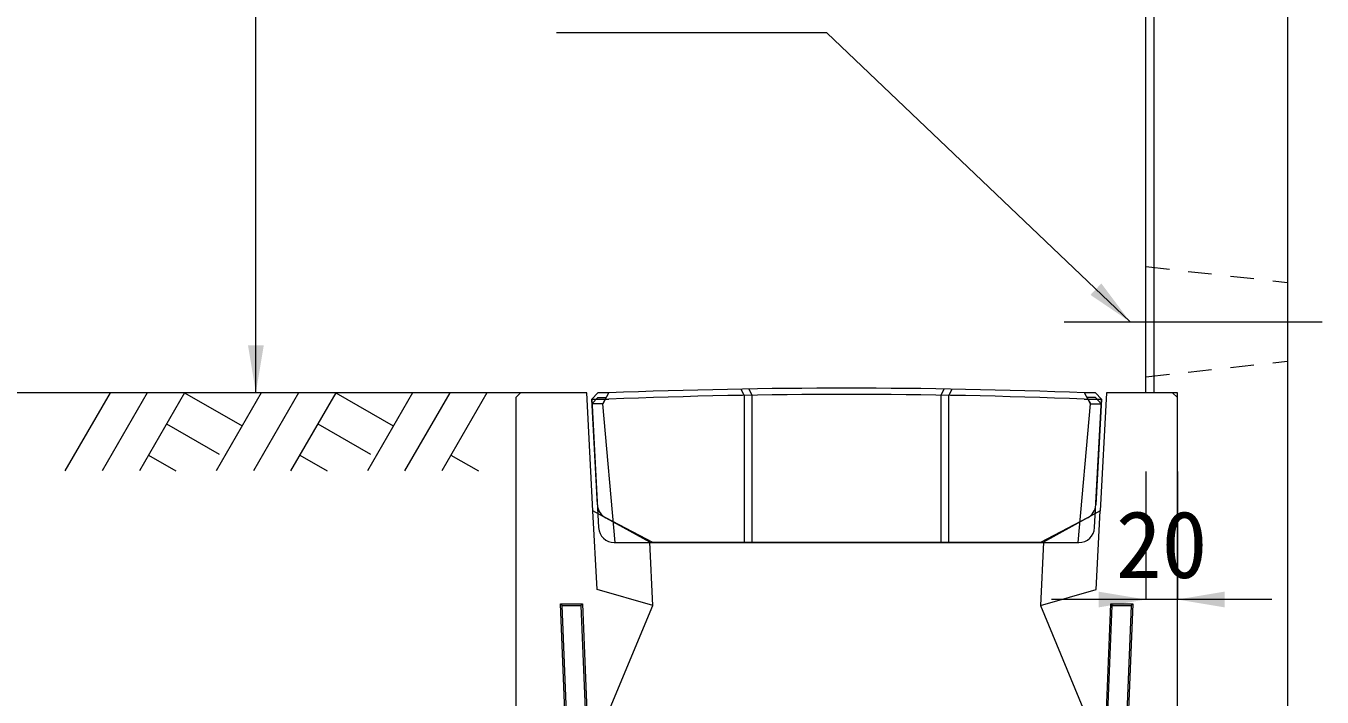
# Model space of a CAD drawing. Units: millimetres at full size; details may follow other scales. Extents: x 187207 to 255567, y 882048 to 905686.
# Drawn here: x 212738 to 213561, y 890772 to 891198 of the extents above; entities that cross this region are included whole.
import ezdxf
from ezdxf.enums import TextEntityAlignment as Align

# ---------------------------------------------------------------- set-up
doc = ezdxf.new("R2010")
doc.units = ezdxf.units.MM
doc.header["$LTSCALE"] = 20
for name, pattern in [('DASHED', [7.5, 6, -1.5]), ('USER1', [28.575, 19.05, -3.175, 3.175, -3.175]), ('USER2', [1.35, 0.75, -0.6])]:
    doc.linetypes.add(name, pattern=pattern)
for name, color, linetype, lineweight in [('0_2', 7, 'Continuous', 20), ('パネックス', 2, 'Continuous', 13), ('寸法線', 7, 'Continuous', 13), ('引出線', 4, 'Continuous', 13), ('箱型U字側溝', 2, 'Continuous', 9), ('ﾊｯﾁﾝｸﾞ', 7, 'Continuous', 5)]:
    doc.layers.add(name, color=color, linetype=linetype, lineweight=lineweight)
doc.styles.add('ＭＳ ゴシック', font='')
doc.styles.get('ＭＳ ゴシック').set_extended_font_data('MS Gothic')

# ---------------------------------------------------------------- blocks, each defined once
blk = doc.blocks.new('filled_arrow')
at = {"color": 0, "linetype": 'Continuous', "lineweight": -2}
blk.add_solid([(7.5, 1.25), (0, 0), (7.5, -1.25)], dxfattribs=at)

msp = doc.modelspace()

# ---------------------------------------------------------------- linework, layer by layer
at = {"layer": '0_2'}
msp.add_line((213052.37, 890965.37), (212652.37, 890965.37), dxfattribs=at)
at = {"layer": 'パネックス', "lineweight": 5}
msp.add_line((213454.37, 891965.37), (213454.37, 890965.37), dxfattribs=at)
at = {"layer": 'パネックス'}
for p, q in [((213539.37, 891965.37), (213539.37, 890190.37)), ((213449.37, 890965.37), (213449.37, 891960.37)), ((213469.37, 890965.37), (213449.37, 890965.37)), ((213469.37, 890190.37), (213469.37, 890965.37))]:
    msp.add_line(p, q, dxfattribs=at)
at = {"layer": 'パネックス', "linetype": 'USER2', "lineweight": 9}
for p, q in [((213449.37, 891045.37), (213539.37, 891035.37)), ((213449.37, 890975.37), (213539.37, 890985.37))]:
    msp.add_line(p, q, dxfattribs=at)
at = {"layer": '寸法線'}
for p, q in [((212884.37, 890965.37), (212884.37, 891965.37)), ((213002.37, 890965.37), (212884.37, 890965.37)), ((213449.37, 890915.37), (213449.37, 890834.07)), ((213469.37, 890915.37), (213469.37, 890834.07)), ((213529.37, 890834.07), (213389.37, 890834.07))]:
    msp.add_line(p, q, dxfattribs=at)
at = {"layer": '寸法線', "linetype": 'USER1', "lineweight": 9}
msp.add_line((213397.52, 891010.37), (213561.23, 891010.37), dxfattribs=at)
at = {"layer": '引出線'}
msp.add_lwpolyline([(213439.37, 891010.37), (213246.91, 891193.82), (213075.17, 891193.82)], dxfattribs=at)
at = {"layer": '箱型U字側溝'}
for p, q in [((213097.58, 890961.23), (213108.44, 890961.23)), ((213410.28, 890961.23), (213421.15, 890961.23)), ((213077.68, 890831.37), (213078.72, 890830.37)), ((213091.69, 890831.37), (213090.73, 890830.37)), ((213090.73, 890830.37), (213111.45, 890317.71)), ((213441.06, 890831.37), (213420.29, 890317.18)), ((213427.05, 890831.37), (213428.01, 890830.37)), ((213441.06, 890831.37), (213440.02, 890830.37))]:
    msp.add_line(p, q, dxfattribs=at)
at = {"layer": '箱型U字側溝', "lineweight": 18}
msp.add_line((213111.91, 890870.23), (213406.81, 890870.23), dxfattribs=at)
at = {"layer": '箱型U字側溝'}
for points in [[(213192.3, 890967.64), (213194.36, 890963.67), (213194.36, 890870.23)], [(213199.36, 890870.23), (213199.36, 890963.75), (213197.3, 890967.72)], [(213319.36, 890870.23), (213319.36, 890963.75), (213321.42, 890967.72)], [(213324.36, 890870.23), (213324.36, 890963.67), (213326.42, 890967.64)], [(213098.46, 890317.18), (213077.68, 890831.37), (213091.69, 890831.37), (213112.45, 890317.75)], [(213099.46, 890317.22), (213078.72, 890830.37), (213090.73, 890830.37)], [(213406.3, 890317.75), (213427.05, 890831.37), (213441.06, 890831.37)], [(213407.3, 890317.71), (213428.01, 890830.37), (213440.02, 890830.37), (213419.29, 890317.22)]]:
    msp.add_lwpolyline(points, dxfattribs=at)
at = {"layer": '箱型U字側溝', "lineweight": 13}
msp.add_lwpolyline([(213109.37, 890765.37), (213136.37, 890830.37), (213134.37, 890870.37), (213098.37, 890890.37), (213094.37, 890965.37), (213052.37, 890965.37), (213049.37, 890962.37), (213049.37, 890210.37), (213069.37, 890190.37), (213449.37, 890190.37), (213469.37, 890210.37), (213469.37, 890962.37), (213466.37, 890965.37), (213424.37, 890965.37), (213420.37, 890890.37), (213384.37, 890870.37), (213382.37, 890830.37), (213409.37, 890765.37), (213391.31, 890318.35)], dxfattribs=at)
at = {"layer": '箱型U字側溝', "lineweight": 18}
for points in [[(213101.15, 890894.19), (213097.58, 890961.23), (213101.36, 890965.23)], [(213108.36, 890965.23), (213101.36, 890965.23), (213097.58, 890961.23), (213101.92, 890879.69)], [(213416.8, 890879.69), (213421.15, 890961.23), (213417.36, 890965.23), (213410.36, 890965.23)], [(213417.36, 890965.23), (213421.15, 890961.23), (213417.57, 890894.19)], [(213412.24, 890885.87), (213382.46, 890870.23), (213136.27, 890870.23), (213106.49, 890885.87)]]:
    msp.add_lwpolyline(points, dxfattribs=at)
at = {"layer": '箱型U字側溝', "color": 5}
for points in [[(213101.36, 890962.32), (213106.74, 890962.23), (213104.58, 890958.23), (213097.73, 890958.34)], [(213417.36, 890962.32), (213411.98, 890962.23), (213414.15, 890958.23), (213420.99, 890958.34)]]:
    msp.add_lwpolyline(points, close=True, dxfattribs=at)
at = {"layer": '箱型U字側溝', "color": 5, "linetype": 'DASHED'}
for points in [[(213112.43, 890870.23), (213104.58, 890958.23), (213108.36, 890965.23)], [(213406.3, 890870.23), (213414.15, 890958.23), (213410.36, 890965.23)]]:
    msp.add_lwpolyline(points, dxfattribs=at)
at = {"layer": '箱型U字側溝', "linetype": 'DASHED', "lineweight": 13}
for points in [[(213136.37, 890830.37), (213101.04, 890840.37), (213098.37, 890890.37)], [(213382.37, 890830.37), (213417.71, 890840.37), (213420.37, 890890.37)]]:
    msp.add_lwpolyline(points, dxfattribs=at)
at = {"layer": '箱型U字側溝', "lineweight": 18}
for centre, radius, start, end in [((213259.36, 887166.56), 3801.67, 87.72365, 92.27635), ((213111.14, 890894.72), 10, 183.05288, 242.29297), ((213407.59, 890894.72), 10, 297.70703, 356.94712), ((213111.91, 890880.23), 10, 183.05288, 270), ((213406.81, 890880.23), 10, 270, 356.94712)]:
    msp.add_arc(centre, radius, start, end, dxfattribs=at)
at = {"layer": '箱型U字側溝'}
msp.add_arc((213259.36, 887166.56), 3797.67, 87.72245, 92.27755, dxfattribs=at)
at = {"layer": 'ﾊｯﾁﾝｸﾞ', "lineweight": 9}
for p, q in [((212791.81, 890965.37), (212763.17, 890915.75)), ((212815.44, 890965.37), (212786.79, 890915.75)), ((212839.06, 890965.37), (212810.41, 890915.75)), ((212839.06, 890965.37), (212875.63, 890944.26)), ((212887.81, 890965.37), (212859.17, 890915.75)), ((212911.44, 890965.37), (212882.79, 890915.75)), ((212935.06, 890965.37), (212906.41, 890915.75)), ((212935.06, 890965.37), (212971.62, 890944.26)), ((212983.81, 890965.37), (212955.16, 890915.75)), ((213007.43, 890965.37), (212978.79, 890915.75)), ((213031.06, 890965.37), (213002.41, 890915.75)), ((212827.64, 890945.59), (212861.05, 890926.3)), ((212923.63, 890945.59), (212957.05, 890926.3)), ((212816.21, 890925.8), (212833.63, 890915.75)), ((212912.21, 890925.8), (212929.63, 890915.75)), ((213008.21, 890925.8), (213025.63, 890915.75))]:
    msp.add_line(p, q, dxfattribs=at)

# ---------------------------------------------------------------- block references
at = {"layer": '寸法線', "xscale": 4, "yscale": 4}
for p, rotation in [((212884.37, 890965.37), 90), ((213449.37, 890834.07), 180)]:
    msp.add_blockref('filled_arrow', p, dxfattribs=dict(at, rotation=rotation))
msp.add_blockref('filled_arrow', (213469.37, 890834.07), dxfattribs=at)
at = {"layer": '引出線', "xscale": 4, "yscale": 4, "rotation": 136.4}
msp.add_blockref('filled_arrow', (213439.37, 891010.37), dxfattribs=at)

# ---------------------------------------------------------------- texts
at = {"layer": '寸法線', "style": 'ＭＳ ゴシック'}
msp.add_text('20', height=42.72, dxfattribs=at).set_placement((213459.37, 890869.07), align=Align.MIDDLE_CENTER)

doc.saveas('drawing.dxf')
